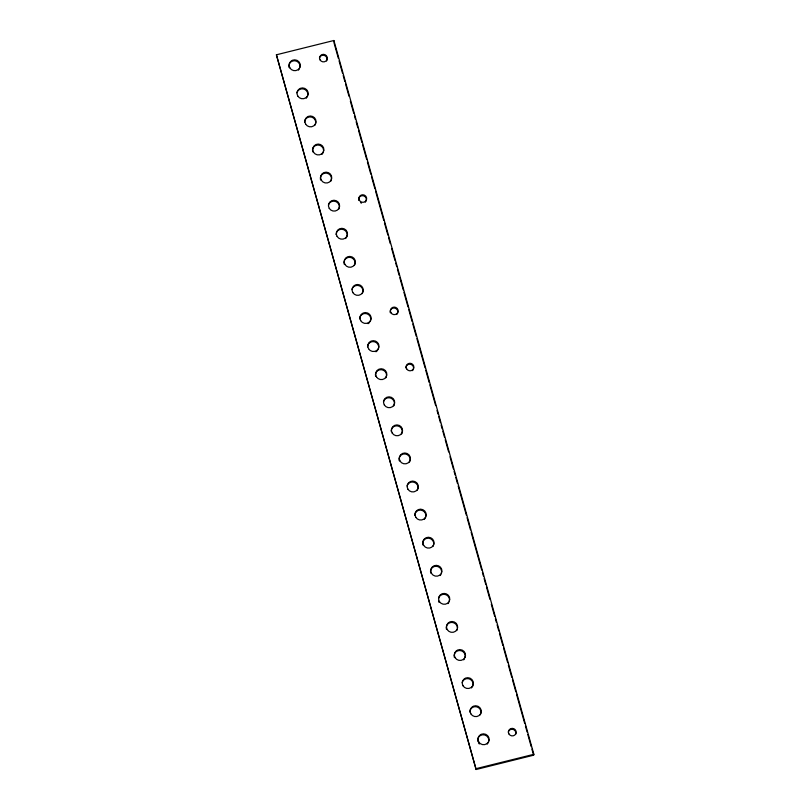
<?xml version="1.0" encoding="UTF-8"?>
<svg xmlns="http://www.w3.org/2000/svg" width="810" height="810" viewBox="0 0 810 810"><rect width="100%" height="100%" fill="white"/><g stroke="black" fill="none" stroke-linecap="round" stroke-linejoin="round"><path stroke-width="1.21" d="M276.402 54.796L476.118 769.5L533.598 755.203L533.871 754.302L333.882 40.5L276.402 54.796L476.118 769.5M333.619 41.411L333.882 40.5M476.381 768.589L533.871 754.302M333.963 42.626L338.398 58.462M339.076 60.902L342.488 73.082M343.177 75.512L344.878 81.607M345.566 84.037L348.978 96.228M350.335 101.098L353.747 113.278M354.436 115.709L355.458 119.364M356.137 121.804L357.848 127.889M358.526 130.329L361.938 142.509M362.627 144.95L366.717 159.56M367.406 162L370.818 174.18M371.496 176.62L374.908 188.801M375.597 191.231L383.788 220.472M384.466 222.902L387.879 235.082M388.557 237.522L390.268 243.607M391.635 248.488L395.047 260.668M395.725 263.098L396.748 266.753M397.437 269.193L399.138 275.279M399.826 277.719L403.238 289.899M403.917 292.339L408.017 306.95M408.696 309.39L412.108 321.57M412.796 324.01L416.208 336.19M416.887 338.62L425.078 367.851M425.756 370.291L429.168 382.472M429.857 384.912L435.658 405.618M437.025 410.488L438.048 414.143M438.726 416.583L440.438 422.668M441.116 425.108L442.138 428.763M442.827 431.193L444.528 437.289M445.216 439.719L448.629 451.909M449.995 456.779L453.408 468.96M454.086 471.39L455.109 475.045M455.797 477.485L457.498 483.57M458.176 486.01L466.368 515.241M467.056 517.681L470.468 529.861M471.147 532.302L481.727 570.058M482.416 572.498L483.438 576.153M484.117 578.583L485.828 584.678M486.506 587.108L489.918 599.289M491.285 604.169L494.697 616.349M495.376 618.779L496.408 622.434M497.087 624.874L498.788 630.96M499.476 633.4L502.888 645.58M503.567 648.02L507.667 662.631M508.346 665.071L511.758 677.251M512.447 679.691L515.859 691.872M516.537 694.302L524.728 723.533M525.417 725.973L527.118 732.068M527.796 734.498L531.218 746.678M531.897 749.118L533.598 755.203M299.285 68.951A5.599 5.417 16.4 0 1 298.404 70.065M289.048 67.514A5.599 5.417 16.4 0 1 294.405 60.74A5.599 5.417 16.4 0 1 299.842 67.645M296.895 92.785A5.599 5.417 16.4 0 1 305.076 89.586A5.599 5.417 16.4 0 1 306.281 98.142M304.58 122.269A5.599 5.417 16.4 0 1 311.587 117.106A5.599 5.417 16.4 0 1 315.029 125.115M312.65 151.764A5.599 5.417 16.4 0 1 319.454 145.192A5.599 5.417 16.4 0 1 322.016 154.315M320.517 179.85A5.599 5.417 16.4 0 1 326.612 173.127A5.599 5.417 16.4 0 1 330.763 181.278M328.374 205.112A5.599 5.417 16.4 0 1 335.887 201.599A5.599 5.417 16.4 0 1 338.631 209.365M336.059 234.606A5.599 5.417 16.4 0 1 343.754 229.675A5.599 5.417 16.4 0 1 345.617 238.565M344.128 264.1A5.599 5.417 16.4 0 1 350.214 257.377A5.599 5.417 16.4 0 1 354.365 265.538M351.975 289.373A5.599 5.417 16.4 0 1 359.488 285.849A5.599 5.417 16.4 0 1 362.232 293.615M369.218 322.815A5.599 5.417 16.4 0 1 368.074 323.666M359.66 318.856A5.599 5.417 16.4 0 1 366.667 313.693A5.599 5.417 16.4 0 1 370.109 321.702M377.095 350.902A5.599 5.417 16.4 0 1 375.941 351.753M367.527 346.943A5.599 5.417 16.4 0 1 374.534 341.779A5.599 5.417 16.4 0 1 377.976 349.788M375.597 376.437A5.599 5.417 16.4 0 1 381.682 369.714A5.599 5.417 16.4 0 1 385.843 377.865M383.454 401.709A5.599 5.417 16.4 0 1 390.967 398.186A5.599 5.417 16.4 0 1 393.711 405.952M391.139 431.193A5.599 5.417 16.4 0 1 398.145 426.03A5.599 5.417 16.4 0 1 401.578 434.038M399.198 460.688A5.599 5.417 16.4 0 1 405.294 453.964A5.599 5.417 16.4 0 1 409.445 462.125M407.055 485.959A5.599 5.417 16.4 0 1 414.568 482.436A5.599 5.417 16.4 0 1 417.312 490.202M414.74 515.443A5.599 5.417 16.4 0 1 422.435 510.523A5.599 5.417 16.4 0 1 424.298 519.402M422.81 544.938A5.599 5.417 16.4 0 1 428.895 538.215A5.599 5.417 16.4 0 1 433.046 546.375M440.923 574.452A5.599 5.417 16.4 0 1 440.033 575.566M430.677 573.024A5.599 5.417 16.4 0 1 436.033 566.251A5.599 5.417 16.4 0 1 441.47 573.156M448.791 602.539A5.599 5.417 16.4 0 1 447.91 603.653M439.111 602.417A5.599 5.417 16.4 0 1 438.544 601.101M438.524 598.296A5.599 5.417 16.4 0 1 445.348 594.53A5.599 5.417 16.4 0 1 449.337 601.233M446.411 629.188A5.599 5.417 16.4 0 1 451.038 622.455A5.599 5.417 16.4 0 1 457.387 627.912M457.204 629.319A5.599 5.417 16.4 0 1 456.658 630.625M464.525 658.712A5.599 5.417 16.4 0 1 463.644 659.826M454.278 657.274A5.599 5.417 16.4 0 1 459.645 650.501A5.599 5.417 16.4 0 1 465.072 657.406M462.135 682.546A5.599 5.417 16.4 0 1 470.306 679.347A5.599 5.417 16.4 0 1 471.511 687.903M469.82 712.03A5.599 5.417 16.4 0 1 476.827 706.867A5.599 5.417 16.4 0 1 480.259 714.876M477.89 741.525A5.599 5.417 16.4 0 1 484.694 734.953A5.599 5.417 16.4 0 1 487.245 744.076M479.348 743.975A5.599 5.417 16.4 0 1 478.447 742.841M319.423 58.006A3.888 3.767 16.4 0 1 324.648 55.556A3.888 3.767 16.4 0 1 326.551 60.953M358.779 200.374A3.888 3.767 16.4 0 1 363.508 195.807A3.888 3.767 16.4 0 1 365.28 202.146M361.533 203.077A3.888 3.767 16.4 0 1 360.602 202.682M390.248 312.711A3.888 3.767 16.4 0 1 394.976 308.144A3.888 3.767 16.4 0 1 396.748 314.483M405.85 367.902A3.888 3.767 16.4 0 1 411.197 364.48A3.888 3.767 16.4 0 1 412.492 370.646M508.265 732.017A3.888 3.767 16.4 0 1 513.003 729.405A3.888 3.767 16.4 0 1 515.767 734.062M289.879 67.918A5.599 5.417 16.4 0 0 299.558 68.04A5.599 5.417 16.4 0 0 294.678 59.829A5.599 5.417 16.4 0 0 289.879 67.918M297.746 96.005A5.599 5.417 16.4 0 0 307.425 96.117A5.599 5.417 16.4 0 0 302.545 87.915A5.599 5.417 16.4 0 0 297.746 96.005M305.613 124.082A5.599 5.417 16.4 0 0 315.292 124.203A5.599 5.417 16.4 0 0 310.412 115.992A5.599 5.417 16.4 0 0 305.613 124.082M313.48 152.169A5.599 5.417 16.4 0 0 323.16 152.29A5.599 5.417 16.4 0 0 318.279 144.079A5.599 5.417 16.4 0 0 313.48 152.169M321.357 180.255A5.599 5.417 16.4 0 0 331.027 180.377A5.599 5.417 16.4 0 0 326.147 172.165A5.599 5.417 16.4 0 0 321.357 180.255M329.225 208.342A5.599 5.417 16.4 0 0 338.904 208.453A5.599 5.417 16.4 0 0 334.014 200.252A5.599 5.417 16.4 0 0 329.225 208.342M337.092 236.419A5.599 5.417 16.4 0 0 346.771 236.54A5.599 5.417 16.4 0 0 341.881 228.329A5.599 5.417 16.4 0 0 337.092 236.419M344.959 264.505A5.599 5.417 16.4 0 0 354.638 264.627A5.599 5.417 16.4 0 0 349.748 256.416A5.599 5.417 16.4 0 0 344.959 264.505M352.826 292.592A5.599 5.417 16.4 0 0 362.505 292.704A5.599 5.417 16.4 0 0 357.615 284.502A5.599 5.417 16.4 0 0 352.826 292.592M360.693 320.669A5.599 5.417 16.4 0 0 370.373 320.79A5.599 5.417 16.4 0 0 365.492 312.579A5.599 5.417 16.4 0 0 360.693 320.669M368.56 348.756A5.599 5.417 16.4 0 0 378.24 348.877A5.599 5.417 16.4 0 0 373.359 340.666A5.599 5.417 16.4 0 0 368.56 348.756M376.427 376.842A5.599 5.417 16.4 0 0 386.107 376.964A5.599 5.417 16.4 0 0 381.226 368.752A5.599 5.417 16.4 0 0 376.427 376.842M384.294 404.929A5.599 5.417 16.4 0 0 393.974 405.041A5.599 5.417 16.4 0 0 389.094 396.839A5.599 5.417 16.4 0 0 384.294 404.929M392.172 433.006A5.599 5.417 16.4 0 0 401.841 433.127A5.599 5.417 16.4 0 0 396.961 424.916A5.599 5.417 16.4 0 0 392.172 433.006M400.039 461.092A5.599 5.417 16.4 0 0 409.718 461.214A5.599 5.417 16.4 0 0 404.828 453.003A5.599 5.417 16.4 0 0 400.039 461.092M407.906 489.179A5.599 5.417 16.4 0 0 417.585 489.291A5.599 5.417 16.4 0 0 412.695 481.089A5.599 5.417 16.4 0 0 407.906 489.179M415.773 517.256A5.599 5.417 16.4 0 0 425.452 517.377A5.599 5.417 16.4 0 0 420.562 509.166A5.599 5.417 16.4 0 0 415.773 517.256M423.64 545.343A5.599 5.417 16.4 0 0 433.32 545.464A5.599 5.417 16.4 0 0 428.429 537.253A5.599 5.417 16.4 0 0 423.64 545.343M431.507 573.429A5.599 5.417 16.4 0 0 441.187 573.551A5.599 5.417 16.4 0 0 436.306 565.34A5.599 5.417 16.4 0 0 431.507 573.429M439.374 601.516A5.599 5.417 16.4 0 0 449.054 601.628A5.599 5.417 16.4 0 0 444.174 593.426A5.599 5.417 16.4 0 0 439.374 601.516M447.242 629.593A5.599 5.417 16.4 0 0 456.921 629.714A5.599 5.417 16.4 0 0 452.041 621.503A5.599 5.417 16.4 0 0 447.242 629.593M455.109 657.679A5.599 5.417 16.4 0 0 464.788 657.801A5.599 5.417 16.4 0 0 459.908 649.59A5.599 5.417 16.4 0 0 455.109 657.679M462.986 685.766A5.599 5.417 16.4 0 0 472.655 685.878A5.599 5.417 16.4 0 0 467.775 677.676A5.599 5.417 16.4 0 0 462.986 685.766M470.853 713.843A5.599 5.417 16.4 0 0 480.533 713.964A5.599 5.417 16.4 0 0 475.642 705.753A5.599 5.417 16.4 0 0 470.853 713.843M478.72 741.93A5.599 5.417 16.4 0 0 488.4 742.051A5.599 5.417 16.4 0 0 483.509 733.84A5.599 5.417 16.4 0 0 478.72 741.93M320.102 59.96A3.888 3.767 16.4 0 0 326.815 60.041A3.888 3.767 16.4 0 0 323.423 54.341A3.888 3.767 16.4 0 0 320.102 59.96M359.438 200.384A3.888 3.767 16.4 0 0 366.16 200.465A3.888 3.767 16.4 0 0 362.769 194.764A3.888 3.767 16.4 0 0 359.438 200.384M390.916 312.711A3.888 3.767 16.4 0 0 397.629 312.802A3.888 3.767 16.4 0 0 394.237 307.101A3.888 3.767 16.4 0 0 390.916 312.711M406.65 368.884A3.888 3.767 16.4 0 0 413.373 368.965A3.888 3.767 16.4 0 0 409.981 363.265A3.888 3.767 16.4 0 0 406.65 368.884M508.933 733.971A3.888 3.767 16.4 0 0 515.656 734.052A3.888 3.767 16.4 0 0 512.264 728.352A3.888 3.767 16.4 0 0 508.933 733.971"/></g></svg>
